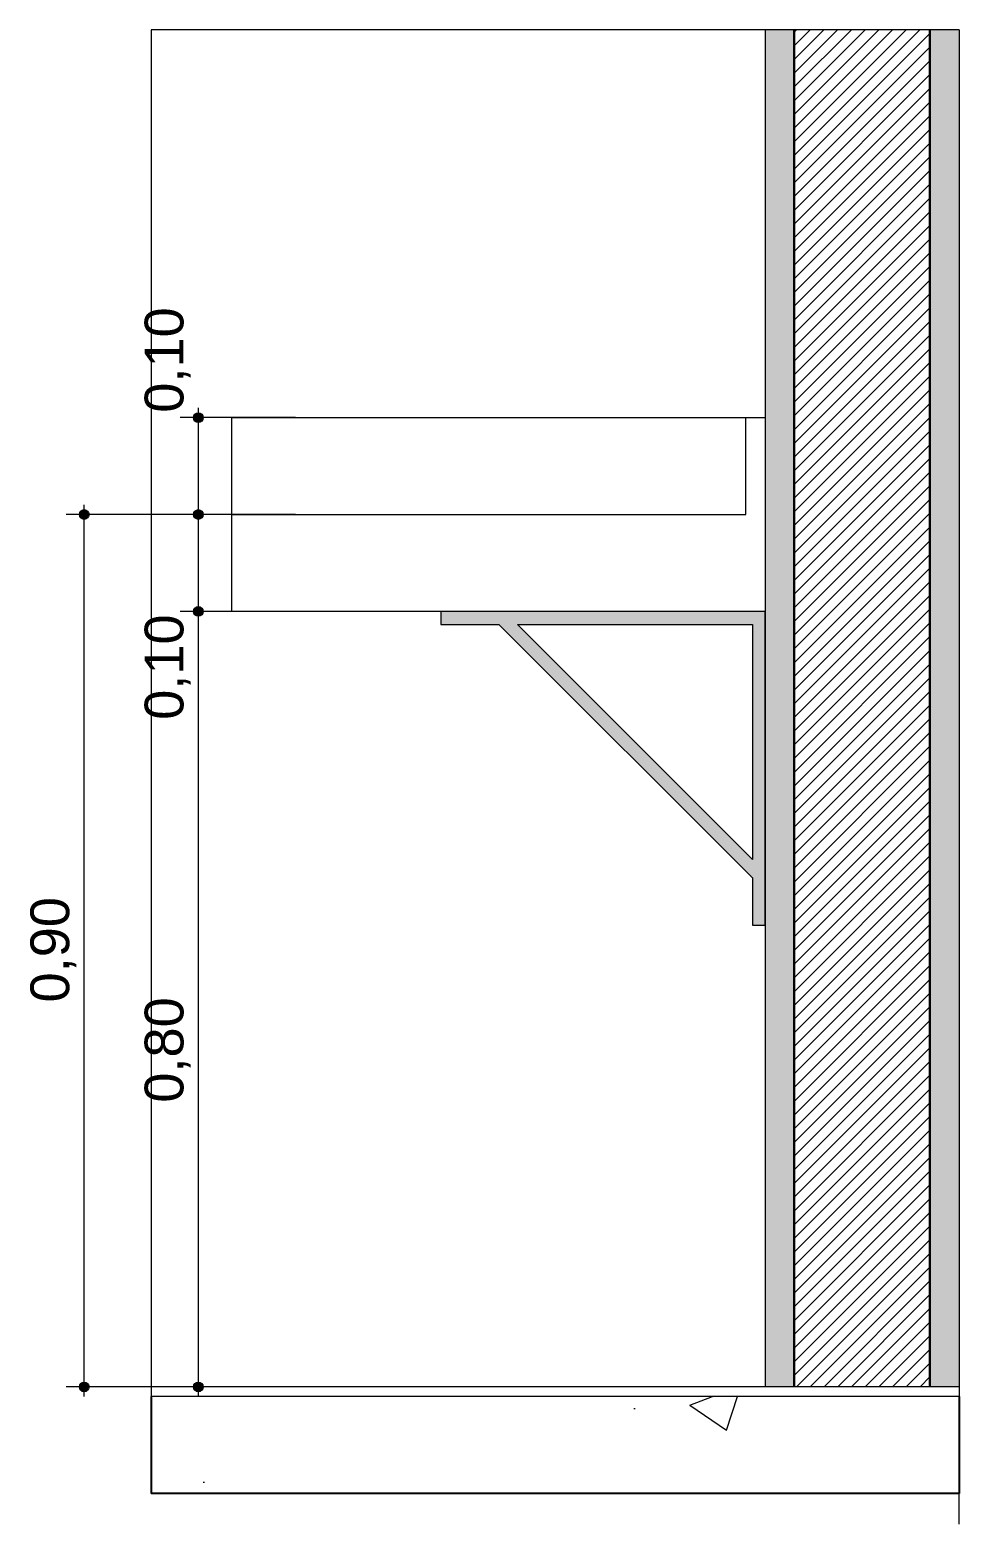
# Model space of a CAD drawing. Header units: metres. Extents: x -1.1 to 45.1, y -1 to 1.8.
# Drawn here: x 33.154 to 34.112, y -0.992 to 0.55 of the extents above; entities that cross this region are included whole.
import ezdxf

# ---------------------------------------------------------------- set-up
doc = ezdxf.new("R2010")
doc.units = ezdxf.units.M
doc.header["$MEASUREMENT"] = 0
for name, color, linetype, lineweight, true_color in [('01_BP.100e Vista Bancada_18_COTAS EXECUTIVO.EXEC_Caneta_No__25', 7, 'Continuous', 13, 0x982312), ('01_BP.100e Vista Bancada_18_LAJES.EST_Caneta_No__254', 7, 'Continuous', 0, 0xd1c9ad), ('01_BP.100e Vista Bancada_18_LAJES.EST_Caneta_No__97', 7, 'Continuous', 13, 0x6b6b6b), ('01_BP.100e Vista Bancada_18_LOUCAS-METAIS.ARQ_Caneta_No__13', 7, 'Continuous', 0, 0xaaaaaa), ('01_BP.100e Vista Bancada_18_LOUCAS-METAIS.ARQ_Caneta_No__95', 7, 'Continuous', 0, 0xaeaeae), ('01_BP.100e Vista Bancada_18_PAREDE CONSTRUIR_Caneta_No__95', 7, 'Continuous', 0, 0xaeaeae)]:
    doc.layers.add(name, color=color, linetype=linetype, lineweight=lineweight, true_color=true_color)
for name, color, linetype, lineweight in [('01_BP.100e Vista Bancada_18_LAJES.EST_Caneta_No__241', 7, 'Continuous', 13), ('01_BP.100e Vista Bancada_18_LAJES.EST_Caneta_No__4', 7, 'Continuous', 25), ('01_BP.100e Vista Bancada_18_LAJES.EST_Caneta_No__7', 7, 'Continuous', 13), ('01_BP.100e Vista Bancada_18_LOUCAS-METAIS.ARQ_Caneta_No__5', 7, 'Continuous', 20), ('01_BP.100e Vista Bancada_18_PAREDE CONSTRUIR_Caneta_No__241', 7, 'Continuous', 13), ('01_BP.100e Vista Bancada_18_PAREDE CONSTRUIR_Caneta_No__3', 7, 'Continuous', 30)]:
    doc.layers.add(name, color=color, linetype=linetype, lineweight=lineweight)
doc.layers.add('01_BP.100e Vista Bancada_18_PAREDE CONSTRUIR', color=7, linetype='Continuous')
doc.styles.add('GENERATED_STYLE_1', font='arial.ttf')

msp = doc.modelspace()

# ---------------------------------------------------------------- hatches: boundary and pattern name
at = {"layer": '01_BP.100e Vista Bancada_18_COTAS EXECUTIVO.EXEC_Caneta_No__25', "linetype": 'Continuous', "lineweight": 13, "true_color": 0x982312}
for points in [[(33.3229, 0.1498), (33.3233, 0.1479), (33.3244, 0.1462), (33.326, 0.1451), (33.3279, 0.1448), (33.3298, 0.1451), (33.3315, 0.1462), (33.3325, 0.1479), (33.3329, 0.1498), (33.3325, 0.1517), (33.3315, 0.1533), (33.3298, 0.1544), (33.3279, 0.1548), (33.326, 0.1544), (33.3244, 0.1533), (33.3233, 0.1517)], [(33.2051, 0.0498), (33.2055, 0.0479), (33.2066, 0.0462), (33.2082, 0.0451), (33.2101, 0.0448), (33.2121, 0.0451), (33.2137, 0.0462), (33.2148, 0.0479), (33.2151, 0.0498), (33.2148, 0.0517), (33.2137, 0.0533), (33.2121, 0.0544), (33.2101, 0.0548), (33.2082, 0.0544), (33.2066, 0.0533), (33.2055, 0.0517)], [(33.3229, 0.0498), (33.3233, 0.0479), (33.3244, 0.0462), (33.326, 0.0451), (33.3279, 0.0448), (33.3298, 0.0451), (33.3315, 0.0462), (33.3325, 0.0479), (33.3329, 0.0498), (33.3325, 0.0517), (33.3315, 0.0533), (33.3298, 0.0544), (33.3279, 0.0548), (33.326, 0.0544), (33.3244, 0.0533), (33.3233, 0.0517)], [(33.3229, -0.0502), (33.3233, -0.0521), (33.3244, -0.0538), (33.326, -0.0549), (33.3279, -0.0552), (33.3298, -0.0549), (33.3315, -0.0538), (33.3325, -0.0521), (33.3329, -0.0502), (33.3325, -0.0483), (33.3315, -0.0467), (33.3298, -0.0456), (33.3279, -0.0452), (33.326, -0.0456), (33.3244, -0.0467), (33.3233, -0.0483)], [(33.2051, -0.8502), (33.2055, -0.8521), (33.2066, -0.8538), (33.2082, -0.8549), (33.2101, -0.8552), (33.2121, -0.8549), (33.2137, -0.8538), (33.2148, -0.8521), (33.2151, -0.8502), (33.2148, -0.8483), (33.2137, -0.8467), (33.2121, -0.8456), (33.2101, -0.8452), (33.2082, -0.8456), (33.2066, -0.8467), (33.2055, -0.8483)], [(33.3229, -0.8502), (33.3233, -0.8521), (33.3244, -0.8538), (33.326, -0.8549), (33.3279, -0.8552), (33.3298, -0.8549), (33.3315, -0.8538), (33.3325, -0.8521), (33.3329, -0.8502), (33.3325, -0.8483), (33.3315, -0.8467), (33.3298, -0.8456), (33.3279, -0.8452), (33.326, -0.8456), (33.3244, -0.8467), (33.3233, -0.8483)]]:
    msp.add_hatch(color=24, dxfattribs=at).paths.add_polyline_path(points)
at = {"layer": '01_BP.100e Vista Bancada_18_LAJES.EST_Caneta_No__254', "linetype": 'Continuous', "lineweight": 0, "true_color": 0xd1c9ad}
h = msp.add_hatch(dxfattribs=at)
h.set_pattern_fill('Haie_OD_0012', color=9, style=0, pattern_type=2)
h.set_pattern_definition([(45, (66.71212, -0.35023), (-0.159099, 0.159099), [0, -0.15, 0, -0.225]), (110, (67.21212, -0.35023), (0.2114308, 0.0769545), [0, -0.11, 0, -0.19])])
h.paths.add_polyline_path([(33.2792, -0.8602), (34.1124, -0.8602), (34.1124, -0.8502), (33.2792, -0.8502)])
at = {"layer": '01_BP.100e Vista Bancada_18_LAJES.EST_Caneta_No__97', "linetype": 'Continuous', "lineweight": 13, "true_color": 0x6b6b6b}
h = msp.add_hatch(dxfattribs=at)
h.set_pattern_fill('AR_CONC_0012', color=251, style=0, pattern_type=2)
h.set_pattern_definition([(50, (66.7121, -0.85023), (-0.546554, 0.047817), [0.05715, -0.62865]), (355, (66.7121, -0.85023), (-0.10573, 0.573171), [0.04572, -0.502922]), (100.4514, (66.75767, -0.8542), (0.440824, 0.525353), [0.04857, -0.534271]), (46.1842, (66.7121, -0.6978), (-0.813237, 0.126127), [0.085725, -0.942975]), (96.6356, (66.7799, -0.70834), (0.712212, 0.742278), [0.072855, -0.801407]), (351.1842, (66.7121, -0.6978), (0.712212, 0.742278), [0.06858, -0.75438]), (21, (66.7883, -0.73593), (-0.454843, 0.3067956), [0.05715, -0.62865]), (326, (66.7883, -0.73593), (0.185406, 0.552564), [0.04572, -0.50292]), (71.4514, (66.8262, -0.7615), (0.640249, 0.245768), [0.04857, -0.53427]), (37.5, (66.71212, -0.85023), (0.0092658, 0.2536651), [0, -0.496824, 0, -0.51054, 0, -0.504825]), (7.5, (66.71212, -0.85023), (0.200459, 0.3005417), [0, -0.291084, 0, -0.485394, 0, -0.192405]), (327.5, (66.5422, -0.85023), (-0.4067718, 0.0171862), [0, -0.1905, 0, -0.59436, 0, -0.78867]), (317.5, (66.466, -0.85023), (0.4443875, 0.0762795), [0, -0.24765, 0, -0.394716, 0, -0.56007])])
h.paths.add_polyline_path([(33.2792, -0.8602), (33.2792, -0.9602), (34.1124, -0.9602), (34.1124, -0.8602)])
at = {"layer": '01_BP.100e Vista Bancada_18_LOUCAS-METAIS.ARQ_Caneta_No__95', "linetype": 'Continuous', "lineweight": 0, "true_color": 0x797979}
h = msp.add_hatch(color=8, dxfattribs=at)
h.paths.add_polyline_path([(33.9124, -0.0638), (33.9124, -0.0502), (33.5779, -0.0502), (33.5779, -0.0638), (33.6379, -0.0638), (33.8992, -0.3252), (33.8992, -0.3738), (33.9124, -0.3738)])
h.paths.add_polyline_path([(33.8992, -0.0638), (33.8992, -0.306), (33.6571, -0.0638)], flags=0)
at = {"layer": '01_BP.100e Vista Bancada_18_PAREDE CONSTRUIR', "linetype": 'Continuous', "lineweight": 0, "true_color": 0xffffff}
for points in [[(33.9424, 0.5498), (33.9124, 0.5498), (33.9124, -0.8502), (33.9424, -0.8502)], [(34.0824, -0.8502), (34.1124, -0.8502), (34.1124, 0.5498), (34.0824, 0.5498)]]:
    msp.add_hatch(color=7, dxfattribs=at).paths.add_polyline_path(points)
at = {"layer": '01_BP.100e Vista Bancada_18_PAREDE CONSTRUIR', "linetype": 'Continuous', "lineweight": 0, "true_color": 0x000000}
h = msp.add_hatch(dxfattribs=at)
h.set_pattern_fill('common_brick_0012', color=18, style=0, pattern_type=2)
h.set_pattern_definition([(45, (66.712119, -0.850232), (-0.0070710678, 0.0070710678), [])])
h.paths.add_polyline_path([(34.0824, 0.5498), (33.9424, 0.5498), (33.9424, -0.8502), (34.0824, -0.8502)])

# ---------------------------------------------------------------- linework, layer by layer
at = {"layer": '01_BP.100e Vista Bancada_18_COTAS EXECUTIVO.EXEC_Caneta_No__25', "color": 24, "linetype": 'Continuous', "lineweight": 13, "ltscale": 1000, "true_color": 0x982312}
for p, q in [((33.3279, 0.1548), (33.3279, 0.1598)), ((33.3229, 0.1498), (33.3092, 0.1498)), ((33.3279, 0.0548), (33.3279, 0.1448)), ((33.4279, 0.1498), (33.3329, 0.1498)), ((33.2051, 0.0498), (33.1914, 0.0498)), ((33.2101, 0.0548), (33.2101, 0.0598)), ((33.3101, 0.0498), (33.2151, 0.0498)), ((33.3229, 0.0498), (33.3092, 0.0498)), ((33.4279, 0.0498), (33.3329, 0.0498)), ((33.2101, -0.8452), (33.2101, 0.0448)), ((33.3279, -0.0452), (33.3279, 0.0448)), ((33.3229, -0.0502), (33.3092, -0.0502)), ((33.3279, -0.8452), (33.3279, -0.0552)), ((33.4279, -0.0502), (33.3329, -0.0502)), ((33.2051, -0.8502), (33.1914, -0.8502)), ((33.2101, -0.8602), (33.2101, -0.8552)), ((33.3101, -0.8502), (33.2151, -0.8502)), ((33.3229, -0.8502), (33.3092, -0.8502)), ((33.3279, -0.8602), (33.3279, -0.8552)), ((33.4279, -0.8502), (33.3329, -0.8502))]:
    msp.add_line(p, q, dxfattribs=at)
for centre in [(33.3279, 0.1498), (33.2101, 0.0498), (33.3279, 0.0498), (33.3279, -0.0502), (33.2101, -0.8502), (33.3279, -0.8502)]:
    msp.add_circle(centre, 0.005, dxfattribs=at)
at = {"layer": '01_BP.100e Vista Bancada_18_LAJES.EST_Caneta_No__241', "color": 7, "linetype": 'Continuous', "lineweight": 13, "ltscale": 1000}
msp.add_line((34.1124, -0.9918), (34.1124, -0.9602), dxfattribs=at)
at = {"layer": '01_BP.100e Vista Bancada_18_LAJES.EST_Caneta_No__4', "color": 7, "linetype": 'Continuous', "lineweight": 25, "ltscale": 1000}
for p, q in [((33.2792, -0.8602), (33.2792, -0.9602)), ((34.1124, -0.8602), (34.1124, -0.8652)), ((34.1124, -0.8652), (34.1124, -0.9602)), ((34.1124, -0.9602), (33.2792, -0.9602))]:
    msp.add_line(p, q, dxfattribs=at)
at = {"layer": '01_BP.100e Vista Bancada_18_LAJES.EST_Caneta_No__7', "color": 7, "linetype": 'Continuous', "lineweight": 13, "ltscale": 1000}
for p, q in [((33.2792, -0.8502), (33.2792, -0.8602)), ((33.9124, -0.8502), (33.2792, -0.8502)), ((34.1124, -0.8602), (33.2792, -0.8602)), ((34.1124, -0.8502), (34.1124, -0.8602))]:
    msp.add_line(p, q, dxfattribs=at)
at = {"layer": '01_BP.100e Vista Bancada_18_LAJES.EST_Caneta_No__7', "color": 7, "linetype": 'Continuous', "lineweight": 13, "ltscale": 1000, "flags": 128}
msp.add_lwpolyline([(34.1124, -0.8502), (34.0824, -0.8502), (33.9424, -0.8502), (33.9124, -0.8502)], dxfattribs=at)
at = {"layer": '01_BP.100e Vista Bancada_18_LOUCAS-METAIS.ARQ_Caneta_No__13', "color": 253, "linetype": 'Continuous', "lineweight": 0, "ltscale": 1000, "true_color": 0xaaaaaa}
for p, q in [((33.8924, 0.1498), (33.9124, 0.1498)), ((33.8924, 0.0498), (33.8924, 0.1498)), ((33.3624, 0.0498), (33.8924, 0.0498)), ((33.3624, -0.0502), (33.3624, 0.0498)), ((33.9124, -0.0502), (33.3624, -0.0502))]:
    msp.add_line(p, q, dxfattribs=at)
at = {"layer": '01_BP.100e Vista Bancada_18_LOUCAS-METAIS.ARQ_Caneta_No__5', "color": 7, "linetype": 'Continuous', "lineweight": 20, "ltscale": 1000, "flags": 128}
for points in [[(33.9124, -0.0638), (33.9124, -0.0502), (33.5779, -0.0502), (33.5779, -0.0638), (33.6379, -0.0638), (33.8992, -0.3252), (33.8992, -0.3738), (33.9124, -0.3738)], [(33.8992, -0.0638), (33.8992, -0.306), (33.6571, -0.0638)]]:
    msp.add_lwpolyline(points, close=True, dxfattribs=at)
at = {"layer": '01_BP.100e Vista Bancada_18_LOUCAS-METAIS.ARQ_Caneta_No__95', "color": 253, "linetype": 'Continuous', "lineweight": 0, "ltscale": 1000, "true_color": 0xaeaeae}
for p, q in [((33.3624, 0.1498), (33.8924, 0.1498)), ((33.3624, 0.0498), (33.3624, 0.1498))]:
    msp.add_line(p, q, dxfattribs=at)
at = {"layer": '01_BP.100e Vista Bancada_18_PAREDE CONSTRUIR_Caneta_No__241', "color": 7, "linetype": 'Continuous', "lineweight": 13, "ltscale": 1000}
for p, q in [((33.9124, 0.5498), (33.9124, -0.8502)), ((34.1124, 0.5498), (34.1124, -0.8502))]:
    msp.add_line(p, q, dxfattribs=at)
at = {"layer": '01_BP.100e Vista Bancada_18_PAREDE CONSTRUIR_Caneta_No__241', "color": 7, "linetype": 'Continuous', "lineweight": 13, "ltscale": 1000, "flags": 128}
msp.add_lwpolyline([(34.1124, 0.5498), (34.0824, 0.5498), (33.9424, 0.5498), (33.9124, 0.5498)], dxfattribs=at)
at = {"layer": '01_BP.100e Vista Bancada_18_PAREDE CONSTRUIR_Caneta_No__3', "color": 7, "linetype": 'Continuous', "lineweight": 30, "ltscale": 1000}
for p, q in [((33.9424, 0.5498), (33.9424, -0.8502)), ((34.0824, 0.5498), (34.0824, -0.8502))]:
    msp.add_line(p, q, dxfattribs=at)
at = {"layer": '01_BP.100e Vista Bancada_18_PAREDE CONSTRUIR_Caneta_No__95', "color": 253, "linetype": 'Continuous', "lineweight": 0, "ltscale": 1000, "true_color": 0xaeaeae}
for p, q in [((33.9124, 0.5498), (33.2792, 0.5498)), ((33.2792, 0.5498), (33.2792, -0.8502))]:
    msp.add_line(p, q, dxfattribs=at)

# ---------------------------------------------------------------- texts
at = {"layer": '01_BP.100e Vista Bancada_18_COTAS EXECUTIVO.EXEC_Caneta_No__25', "color": 24, "linetype": 'Continuous', "lineweight": 13, "true_color": 0x982312, "char_height": 0.04, "width": 0.106768, "attachment_point": 7, "rotation": 90, "style": 'GENERATED_STYLE_1'}
for s, insert in [('\\A1;{\\pql;\\fArial|b0|i0|c0|p0;\\W1.000000;0,10}', (33.3199, 0.1548)), ('\\A1;{\\pql;\\fArial|b0|i0|c0|p0;\\W1.000000;0,10}', (33.3199, -0.162)), ('\\A1;{\\pql;\\fArial|b0|i0|c0|p0;\\W1.000000;0,90}', (33.2021, -0.4536)), ('\\A1;{\\pql;\\fArial|b0|i0|c0|p0;\\W1.000000;0,80}', (33.3199, -0.557))]:
    msp.add_mtext(s, dxfattribs=dict(at, insert=insert))

doc.saveas('drawing.dxf')
